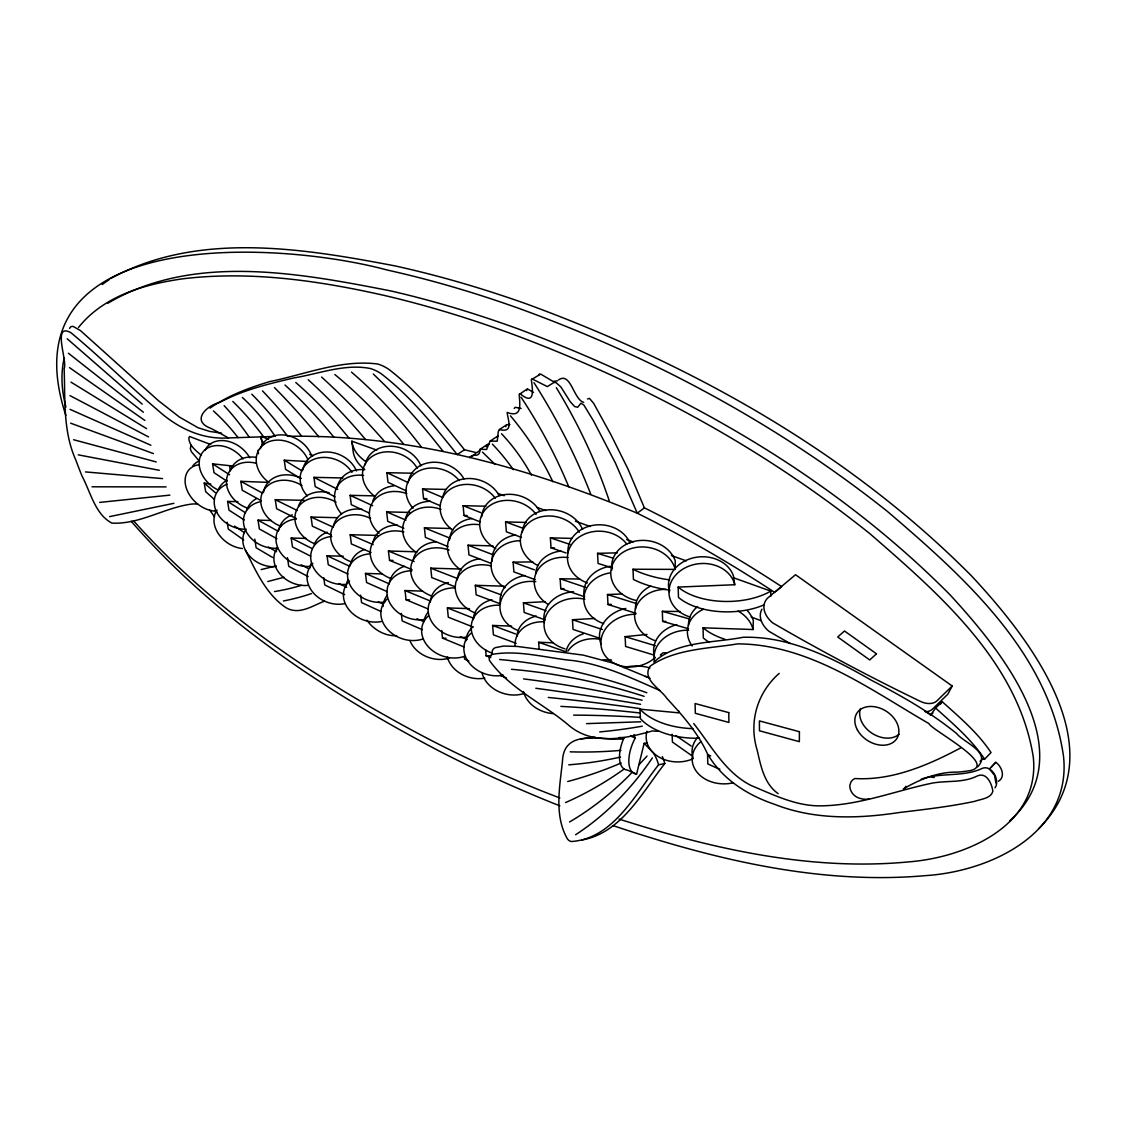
<?xml version="1.0" encoding="UTF-8"?>
<svg xmlns="http://www.w3.org/2000/svg" width="1126" height="1126" viewBox="0 0 1126 1126"><rect width="100%" height="100%" fill="white"/><g stroke="black" fill="none" stroke-linecap="round" stroke-linejoin="round"><path stroke-width="1.5" d="M678.781 711.168L678.711 712.842L639.99 709.155L640.398 718.641A64.646 38.129 -0.7 0 0 696.332 738.262L699.443 738.149M670.054 590.179A86.026 45.687 -1.6 0 1 633.431 579.44L632.995 569.249L675.178 569.376L675.234 560.79A32.513 27.094 5.8 0 0 637.386 540.776A32.513 27.094 5.8 0 0 611.897 570.009M995.919 783.02L994.525 775.251L989.402 768.974L995.806 762.316C1001.493 766.229 1005.94 776.898 998.424 781.247M709.45 642.425A64.815 36.102 -0.1 0 1 703.3 637.963L703.074 627.815L753.012 629.533L753.322 620.567A33.118 26.94 7.7 0 0 747.495 610.827M526.433 390.638L527.686 389.005L533.485 392.453M64.168 358.138C60.494 374.254 61.677 391.201 65.941 407.077M646.957 731.323L646.296 734.532A31.373 24.814 0.8 0 0 660.202 757.728A31.373 24.814 0.8 0 0 692.546 758.98M623.931 738.009A27.32 13.357 -67.2 0 0 627.309 770.043L636.584 774.069L644.156 743.357L647.281 742.766M486.165 446.783L487.375 444.46L489.036 444.404M905.98 786.286L904.136 789.171L903.348 788.946C919.506 779.488 937.902 771.831 956.987 772.112A98.441 73.739 31 0 0 966.094 771.183C1004.139 767.538 931.526 730.267 928.964 723.61C869.511 689.182 809.256 644.297 737.769 643.861C708.507 648.717 675.093 648.646 650.138 666.184C641.299 679.203 660.835 689.126 666.93 698.472C682.384 715.179 697.67 732.505 707.255 753.378C721.442 778.742 747.312 795.111 774.294 804.203C814.07 819.967 857.491 818.855 899.083 812.55C924.474 809.453 949.964 806.652 975.003 801.262C980.999 799.024 990.908 798.644 992.85 791.226C991.809 783.471 986.306 771.099 976.495 776.363C962.744 782.922 947.219 780.515 932.638 783.034C895.437 790.719 859.8 805.329 821.164 805.836C796.518 806.357 773.956 794.998 751.746 785.793C725.383 772.957 711.252 745.623 693.715 723.582M977.678 766.862C991.767 752.069 963.856 742.836 956.607 733.533C930.611 712.392 901.462 695.784 871.763 680.47C832.213 657.865 789.847 635.979 742.991 637.288C713.954 643.03 676.571 640.99 653.896 662.116M457.48 578.539L430.765 568.166L431.737 577.582L454.608 586.576M505.63 426.698L506.714 424.713L509.909 424.516M514.188 408.386L515.3 407.302L521.127 408.471M268.537 439.168L261.148 436.452L261.063 439.098L264.117 444.263M190.97 445.164L190.336 448.838L191.336 451.653L199.471 461.294M69.516 328.412L70.839 326.667L73.021 326.343L80.439 330.58L158.4 400.659L179.484 417.099L198.035 427.725L209.844 431.441L221.653 433.2M952.216 686.015L936.902 700.865A15.159 10.162 26.4 0 1 920.336 701.371L898.281 690.576A1125.817 539.115 22.5 0 1 772.591 622.833A26.292 17.706 22.9 0 1 768.439 597.385L795.533 574.739L952.216 686.015L947.768 694.263L932.483 709.127A15.102 10.162 26.5 0 1 925.276 711.787M662.327 756.63A34.076 28.22 76.9 0 1 664.79 763.541L658.569 764.807C635.205 794.238 613.445 838.588 571.417 841.53A7.164 5.757 75.9 0 1 567.42 838.926C553.964 815.477 559.763 786.793 562.479 761.317C563.577 727.79 602.171 740.697 623.311 738.952M664.79 763.541C642.073 792.577 621.482 832.944 581.875 840.01M925.009 710.999L930.653 715.066L935.593 708.057L942.166 701.653C959.577 717.318 978.001 732.927 991.035 752.548L984.603 759.163L982.055 759.093M940.196 704.468L942.166 701.653M477.269 452.314L479.915 450.287M527.01 389.089L519.185 394.494C519.902 404.966 522.365 418.084 507.136 412.468C508.164 420.828 513.667 433.088 499.367 429.569L498.283 431.554L497.242 441.195L490.106 441.125L486.601 449.471L480.084 449.302C479.648 458.986 473.356 452.596 469.641 457.62L475.454 453.75M557.44 380.799L553.049 381.447L540.649 374.057L531.303 379.715C532.922 390.666 534.892 405.951 520.254 393.861L519.579 393.931M538.777 374.874L539.438 374.015M779.178 673.39C757.319 692.574 748.508 722.076 757.165 750.127C760.796 765.736 764.104 783.809 778.15 793.633M982.097 759.515L980.056 761.275M994.976 787.848C1000.648 780.515 991.246 763.034 980.915 769.002C962.04 777.179 940.646 772.281 921.307 779.136M78.468 327.511C103.423 296.039 144.55 284.188 182.736 278.812C249.761 270.733 317.518 280.444 382.953 295.125A1218.853 593.585 45.2 0 1 510.993 333.577C639.85 381.376 762.415 447.655 869.849 533.654C938.831 593.627 1018.157 661.849 1033.288 757.066C1040.48 825.865 965.39 857.477 908.598 861.897C810.34 871.242 712.111 848.835 619.033 819.066M991.035 767.468L995.806 762.316M587.519 398.928L589.545 398.463L593.683 403.375L611.108 435.072L628.111 469.303L644.396 507.868C691.716 531.247 737.516 557.694 781.641 586.632L775.884 591.446M496.721 437.043L498.354 435.973M632.305 772.028L629.04 775.589A384.698 300.332 89.5 0 1 569.531 821.98M638.85 764.906L647.042 756.039M210.041 408.133C227.874 395.62 249.071 387.766 269.888 381.545C305.188 374.367 341.178 359.321 377.618 363.994A44.294 27.629 58.5 0 1 388.47 369.103C417.985 391.623 441.279 421.068 464.503 449.753L476.903 452.793M930.653 715.066L932.849 712.941M558.51 379.941C570.854 371.298 573.401 399.449 583.704 402.362M1009.684 820.854C1085.323 752.745 1000.155 649.167 950.034 594.824C829.862 473.596 677.275 388.512 518.382 328.975A1215.362 595.077 45.2 0 0 390.426 290.846C298.77 272.942 192.799 252.942 107.772 303.288M1038.89 828.511C1117.428 749.888 1028.601 636.978 971.316 575.696C847.273 450.864 689.633 363.515 525.293 303.499A1234.955 609.293 45.1 0 0 394.733 265.849C302.19 248.156 197.303 231.083 110.629 278.558M644.396 507.868L637.26 513.189C526.869 467.009 408.203 434.115 287.623 436.325A212.378 115.499 57.7 0 0 251.774 394.17M102.213 284.54L109.236 279.558M490.106 441.125L497.425 436.269M480.084 449.302L487.375 444.46M499.367 429.569L506.714 424.713M464.503 449.753L457.226 454.552C433.946 425.783 410.596 396.239 381.024 373.607A44.435 27.573 58.4 0 0 370.158 368.469C344.5 363.515 318.841 373.846 293.759 377.956C268.509 383.896 242.892 390.018 219.88 402.376C206.72 405.402 190.477 420.8 210.731 428.302A322.529 168.421 55.1 0 1 216.966 431.61L228.423 437.93L273.745 436.466M960.928 747.777C928.415 765.103 892.144 780.782 854.944 778.53A16.44 11.71 32.6 0 0 851.087 781.754L849.877 785.146A14.722 10.5 32.6 0 0 851.298 791.536C854.606 798.081 862.558 799.91 869.3 799.066M324.584 601.129C312.507 605.661 299.361 615.275 286.271 607.871C266.271 594.711 255.799 570.84 245.355 550.051M581.115 738.98L595.147 737.164M284.09 577.272L267.763 581.523M109.588 516.623L173.883 503.308M99.651 502.407L169.885 495.13M654.093 655.093L625.592 646.451L625.141 636.64L647.014 634.445M599.736 638.259L573.05 629.434L572.444 619.722L594.598 618.455M545.181 619.877L524.153 612.46L523.421 602.846L545.28 601.678M764.202 604.817A58.763 31.936 -0.8 0 1 678.471 597.399L678.162 587.096L734.729 584.732L733.476 575.991A33.147 27.432 -4.8 0 0 693.123 557.905A33.147 27.432 -4.8 0 0 669.463 591.727M666.353 652.728L662.947 652.869L660.441 654.924L661.314 655.149M636.021 613.332L607.984 604.479L607.477 594.528L622.031 593.979M607.984 604.479L611.207 604.366M586.604 723.624L640.75 721.794M612.544 567.968L598.089 563.45L597.554 553.345L617.372 552.838M228.423 437.93C202.384 439.802 177.809 428.091 158.738 411.004C128.843 385.599 101.129 357.632 70.854 332.663C51.782 322.163 67.743 361.446 64.14 368.596C65.28 399.308 62.831 431.188 75.794 459.985A320.614 184.889 58.1 0 0 82.128 476.312C90.601 492.048 95.077 514.329 111.91 523.111C139.68 524.561 164.452 507.657 191.547 504.082A80.903 43.773 56.7 0 1 197.754 504.11M535.131 579.623L513.892 571.909L513.118 562.155L532.894 561.902M92.022 486.798L166.113 486.896M584.647 596.78L560.776 588.645L560.143 578.792L579.679 579.003M560.776 588.645L564.013 588.687M688.422 628.702L662.665 621.369L662.327 611.319L680.203 611.517M662.665 621.369L665.846 621.411M603.24 659.794L611.446 659.935M406.444 490.964L387.977 482.28L386.894 472.695L412.89 473.23M335.055 496.819L315.196 486.601L313.943 477.354L342.881 477.959M440.393 505.799L423.559 498.593L422.546 488.909L445.84 489.416M369.412 513.118L351.284 504.673L350.116 495.327L374.676 495.876M423.559 498.593L426.867 498.677M296.265 518.509L276.602 508.699L275.265 499.677L304.245 500.352M480.183 521.873L464.011 515.483L463.11 505.687L485.813 506.221M244.272 520.001L228.986 510.134L227.579 501.408L237.882 501.661M403.882 528.333L387.738 521.324L386.64 511.88L409.934 512.443M464.011 515.483L467.163 515.553M331.199 534.892L312.324 526.166L311.072 517.045L337.561 517.707M521.479 537.384L506.362 531.824L505.574 521.929L526.349 522.436M276.94 538.735L259.388 528.981L258.037 520.156L271.338 520.494M447.965 546.589L425.403 537.384L424.403 527.841L450.611 528.502M566.167 553.007L551.036 547.841L550.361 537.848L572.191 538.411M371.101 552.514L351.368 543.928L350.2 534.709L377.618 535.427M310.649 556.16L292.493 546.955L291.198 538.031L306.188 538.439M491.246 563.436L468.937 554.879L468.05 545.223L493.047 545.899M551.036 547.841L554.513 547.94M411.989 569.629L389.526 560.326L388.442 551.008L417.169 551.81M347.906 574.007L328.271 564.773L327.061 555.765L343.289 556.23M389.526 560.326L392.988 560.424M619.216 737.516L624.423 737.657M430.765 568.166L460.238 569.024M387.288 591.685L366.583 582.522L365.457 573.415L382.418 573.922M500.437 603.86L476.171 594.824L475.313 585.309L504.195 586.196M428.373 609.039L406.064 599.75L405.036 590.559L422.588 591.108M406.064 599.75L409.568 599.862M473.089 627.013L448.303 617.203L447.374 607.913L469.486 608.645M516.201 643.368L493.413 634.825L492.597 625.437L511.654 626.112M531.965 378.857L547.32 386.598L553.908 382.516L555.991 382.573L560.832 386.88L570.066 401.447L574.541 406.514L577.694 407.246L580.96 403.221L583.859 405.036L593.641 421.096L615.345 462.899L637.26 513.189C684.65 536.736 730.521 563.324 774.73 592.417M441.716 630.56L442.49 638.132L445.995 638.259M539.101 648.59L538.65 642.27L552.88 642.791M261.387 500.803L242.231 490.246L240.837 481.337L268.678 482.378M485.602 649.674L486.15 655.796L491.133 655.979M503.463 675.389L500.155 675.248L506.559 678.049M300.642 478.536L285.554 469.359L284.245 460.21L306.976 461.477M85.449 471.921L162.58 478.606M227.016 481.224L214.01 472.667L212.561 463.842L232.871 466.023M214.39 499.395L205.678 491.71L204.228 483.082L210.801 484.039M931.413 777.01L934.242 777.517M78.243 454.848L159.273 470.288M73.612 439.731L156.218 461.941M689.788 619.047L662.327 611.319M655.276 645.691L625.141 636.64M613.614 558.313L597.554 553.345M637.091 603.789L607.477 594.528M602.326 629.476L572.444 619.722M569.995 544.435L550.361 537.848M613.29 825.696C713.307 859.166 819.066 885.008 925.248 875.648C989.993 871.608 1071.558 833.578 1063.549 756.63C1048.785 652.151 963.194 576.259 887.218 511.26C776.673 423.418 650.532 355.985 517.904 308.031A1238.516 607.815 45.1 0 0 387.26 270.043C278.615 240.584 3.209 224.384 65.871 415.494M585.731 587.42L560.143 578.792M566.279 651.87L538.65 642.27M546.096 610.771L523.421 602.846M364.486 469.289A89.264 43.618 -5.6 0 1 353.057 450.611L351.903 441.195L376.746 450.09M497.622 493.343L504.237 495.721M537.341 507.559L545.617 510.528M575.414 521.183L590.305 526.518M626.718 539.551L633.347 541.916M671.42 555.54L686.311 560.875M733.434 577.737L770.803 591.122L770.817 596.316M534.414 569.826L513.118 562.155M522.295 528.01L505.574 521.929M501.267 594.88L475.313 585.309M70.628 423.179L153.417 453.595M309.706 454.341L312.986 455.551M751.155 617.02L760.993 620.651M515.455 633.938L492.597 625.437M493.54 554.921L468.05 545.223M210.618 444.474L189.506 436.48L188.886 437.704C188.689 445.516 196.22 450.681 201.385 455.467M559.847 797.968L545.153 792.296A3867.585 2221.373 -77.8 0 1 431.624 740.612C321.895 683.341 216.248 613.628 133.417 520.648M559.833 805.794L553.57 803.359A3997.525 2284.527 -77 0 1 438.844 750.845C325.287 691.265 215.854 618.624 131.137 521.225M480.788 512.611L463.11 505.687M473.863 618.315L447.374 607.913M449.781 538.073L424.403 527.841M486.15 655.796L490.781 657.612M460.309 636.697L467.29 639.484M463.982 646.943L442.49 638.132M414.143 561.55L388.442 551.008M430.456 601.045L405.036 590.559M442.391 497.312L422.546 488.909M423.869 621.651L416.958 618.723M405.951 520.156L386.64 511.88M630.574 736.038L635.261 738.023A27.404 13.287 -67.2 0 0 636.584 774.069M373.156 544.604L350.2 534.709M389.441 583.915L365.457 573.415M422.447 629.701L402.165 620.919L401.306 613.417M659.963 690.548C631.911 678.218 603.775 664.706 573.064 660.582C546.349 658.105 519.016 649.674 492.287 654.361A7.572 5.912 23.4 0 0 489.402 660.343C508.558 687.733 542.479 703.229 567.898 724.567C592.093 745.961 624.663 738.726 652.559 730.915A26.475 20.62 18.1 0 0 658.696 731.126M650.026 678.274L613.909 663.327L583.31 655.121L517.355 646.451L503.688 646.043L495.187 647.675A7.544 5.912 23.4 0 0 492.315 653.643M372.72 505.715L350.116 495.327M70.051 409.371L150.87 445.249M333.085 527.109L311.072 517.045M378.252 601.791L382.868 603.86M380.87 611.432L361.559 602.593L360.63 595.161M710.675 755.926L707.578 754.519L707.79 763.907L715.517 767.439A176.627 102.142 1.3 0 0 719.866 769.199M408.33 482.66L386.894 472.695M349.736 566.308L327.061 555.765M468.852 661.046L464.574 659.062L464.292 656.092M338.799 583.535L346.667 587.265M297.292 510.528L275.265 499.677M344.683 594.641L324.752 584.957L323.753 577.61M337.687 489.374L313.943 477.354M312.296 548.644L291.198 538.031M301.05 564.788L308.383 568.574M308.158 576.596L288.749 566.364L287.468 557.637M262.696 493.216L240.837 481.337M69.967 395.606L148.59 436.93M278.375 531.331L258.037 520.156M276.532 551.67L268.298 547.053M302.049 470.865L284.245 460.21M272.633 557.483L256.137 547.757L254.8 539.129M229.605 474.778L212.561 463.842M245.524 512.823L227.579 501.408M70.98 382.136L146.577 428.654M244.483 532.711L234.574 526.124M644.156 743.357L653.291 752.801A34.216 28.277 77 0 1 658.569 764.807M691.223 746.074L675.783 735.545M691.477 755.433L672.405 742.034L672.152 734.279M243.709 539.945L228.282 529.065L227.171 522.239M69.516 367.639L144.832 420.42M68.419 353.24L143.382 412.243M215.291 492.639L204.228 483.082M935.593 708.057C953.06 723.793 971.527 739.472 984.603 759.163M67.208 338.771L142.2 404.15M373.297 374.015L384.487 384.881A406.57 222.413 55.7 0 1 431.891 437.254L443.109 451.329M482.505 452.159L495.13 464.461M215.108 510.402L217.051 512.358M214.587 516.933L209.774 510.148M311.761 456.269L311.142 454.51A28.178 22.745 31.7 0 0 284.568 435.058A28.178 22.745 31.7 0 0 260.387 448.725M675.178 569.376L674.657 567.434A32.668 27.165 5.9 0 0 642.27 546.94A32.668 27.165 5.9 0 0 611.559 567.237L610.897 570.727A32.668 27.165 5.9 0 0 635.993 600.425M734.729 584.732L734.236 582.775A33.301 27.517 -4.8 0 0 701.568 563.507A33.301 27.517 -4.8 0 0 669.843 585.478L669.111 589.039A33.301 27.517 -4.8 0 0 690.097 617.006M753.012 629.533L752.52 627.576A33.273 27.01 7.8 0 0 738.023 611.066M229.563 465.671L230.267 470.091M257.995 450.33L258.501 453.764M261.148 436.452L262.485 445.46M242.512 548.559A26.954 20.634 35.3 0 1 213.954 520.564L214.095 517.707A26.954 20.634 35.3 0 1 217.022 510.092M309.72 568.236A28.094 22.675 22 0 1 311.649 562.634M344.5 603.691A28.206 22.717 22 0 1 307.004 576.976L307.271 573.979A28.206 22.717 22 0 1 312.859 563.577M383.065 606.52A28.938 23.322 19.1 0 1 387.288 595.204M422.56 639.118A29.065 23.365 19.1 0 1 380.855 612.586L381.193 609.532A29.065 23.365 19.1 0 1 387.245 598.948M492.245 561.015A30.909 25.856 8 0 1 515.609 534.949M504.941 587.659A31.049 25.926 8 0 1 491.189 563.915L491.696 560.565A31.049 25.926 8 0 1 520.043 540.705M449.513 540.03A30.416 25.194 17.4 0 1 471.921 518.551M461.153 570.08A30.543 25.251 17.4 0 1 447.472 546.124L447.909 542.845A30.543 25.251 17.4 0 1 479.127 524.674M405.261 519.565A29.923 24.814 19.3 0 1 430.315 501.253M416.395 552.402A30.05 24.871 19.3 0 1 402.672 528.727L403.052 525.476A30.05 24.871 19.3 0 1 441.026 509.374M584.394 597.216A31.922 26.517 -0.7 0 1 610.292 566.279M603.592 623.579A32.077 26.588 -0.7 0 1 583.944 596.921L584.563 593.486A32.077 26.588 -0.7 0 1 610.362 572.838M372.875 500.817A29.501 24.476 20.9 0 1 393.959 485.869M379.082 533.288A29.628 24.533 20.8 0 1 369.37 512.893L369.722 509.67A29.628 24.533 20.8 0 1 406.852 493.667M337.223 487.586A29.065 24.125 22.5 0 1 364.711 469.711M341.6 513.977A29.192 24.181 22.4 0 1 334.492 496.383L334.802 493.202A29.192 24.181 22.4 0 1 363.642 475.439M302.894 469.88A28.614 23.745 24.1 0 1 327.272 452.005A28.614 23.745 24.1 0 1 356.478 470.95M307.271 495.862A28.741 23.801 24 0 1 300.121 478.466L300.375 475.327A28.741 23.801 24 0 1 322.416 457.466A28.741 23.801 24 0 1 351.988 472.329M635.444 609.222A32.513 26.7 5.9 0 1 650.715 586.097M655.543 640.835A32.654 26.757 6 0 1 634.712 612.53L635.388 609.096A32.654 26.757 6 0 1 666.184 589.348M473.159 619.708A30.318 24.533 15.8 0 1 491.935 599.694M491.71 652.981A30.444 24.589 15.8 0 1 471.217 626.126L471.681 622.931A30.444 24.589 15.8 0 1 499.029 605.197M430.273 602.438A29.839 24.195 17.5 0 1 448.415 582.578M466.248 637.147A29.966 24.251 17.5 0 1 428.176 608.687L428.584 605.521A29.966 24.251 17.5 0 1 455.157 587.899M389.568 582.184A29.389 23.857 19.1 0 1 404.459 566.279M424.657 619.497A29.515 23.913 19.1 0 1 386.978 591.375L387.33 588.251A29.515 23.913 19.1 0 1 411.891 570.741M566.279 650.546A31.317 25.321 9 0 1 583.409 633.769M567.828 651.194A31.458 25.377 9.1 0 1 601.101 639.441M350.172 565.238A28.952 23.519 20.7 0 1 364.585 549.474M384.81 602.03A29.065 23.562 20.7 0 1 347.498 574.246L347.821 571.149A29.065 23.562 20.7 0 1 369.229 553.893M424.136 620.398A29.389 23.646 17.5 0 1 428.19 612.065M463.813 656.571A29.501 23.702 17.5 0 1 421.645 629.715L422.039 626.633A29.501 23.702 17.5 0 1 428.344 615.95M268.678 482.252A28.291 22.787 31.6 0 1 256.193 460.027L256.39 456.931A28.291 22.787 31.6 0 1 279.558 440.139A28.291 22.787 31.6 0 1 307.989 459.802M688.479 625.38A33.118 26.94 7.7 0 1 697.641 606.52M692.152 645.972A33.273 27.01 7.8 0 1 687.564 628.829L688.324 625.38A33.273 27.01 7.8 0 1 703.37 609.321M535.638 573.57A31.415 26.039 10.2 0 1 561.001 551.064M547.954 604.268A31.556 26.109 10.2 0 1 534.315 580.003L534.864 576.639A31.556 26.109 10.2 0 1 568.025 557.539M230.253 470.935A27.714 22.436 28.9 0 1 255.813 457.339M248.621 508.473A27.826 22.478 28.8 0 1 226.425 482.139L226.607 479.113A27.826 22.478 28.8 0 1 256.39 463.321M642.299 726.171A532.753 465.151 32.2 0 1 599.722 731.914M499.606 659.484A427.021 297.348 20.4 0 1 646.831 692.757M511.5 669.294A434.96 301.585 20 0 1 644.171 696.347M523.576 678.894A763.414 482.674 19.3 0 1 642.087 700.203M535.821 688.268A1688.536 841.671 18.2 0 1 640.595 704.299M548.263 697.444A1379.66 741.921 17.6 0 1 639.709 708.55M560.875 706.382A937.128 564.239 17.3 0 1 639.441 712.927M573.655 715.123A832.198 515.187 16.5 0 1 639.793 717.346M620.947 750.352A649.984 517.453 -76.8 0 1 570.164 751.83M620.496 757.066A534.146 426.374 -81.5 0 1 568.771 764.821M621.186 762.964A557.708 435.199 -82.7 0 1 567.715 781.514M624.297 768.931A450.85 351.748 -87.3 0 1 565.59 802.557M652.362 757.925A333.113 261.429 87.4 0 1 575.597 834.746M263.597 492.203A28.15 23.055 24.9 0 1 301.289 478.367M280.965 526.335A28.263 23.111 24.9 0 1 260.739 500.718L260.965 497.636A28.263 23.111 24.9 0 1 302.021 485.63M899.153 734.194A23.576 17.354 32.4 0 1 871.777 733.11A23.576 17.354 32.4 0 1 860.517 708.578M346.048 585.548A28.502 22.999 20.6 0 1 348.061 579.89M381.292 621.538A28.614 23.041 20.5 0 1 343.388 594.486L343.697 591.446A28.614 23.041 20.5 0 1 349.51 580.96M693.278 758.558A31.838 25.011 -0.5 0 1 697.402 737.671M732.688 782.922A31.978 25.068 -0.5 0 1 692.335 756.151L693.067 752.928A31.978 25.068 -0.5 0 1 701.062 741.499M553.007 713.617A30.036 23.857 13.7 0 1 523.534 691.617M523.548 693.658A29.558 23.562 15.2 0 1 482.153 673.193M484.827 678.148A29.149 23.294 16.5 0 1 447.36 657.063M725.003 639.301A65.012 35.962 -0.2 0 1 703.074 627.815M669.731 579.904A86.28 45.49 -1.6 0 1 632.995 569.249M770.803 591.122A58.946 31.809 -0.9 0 1 678.162 587.096M365.753 461.561A89.517 43.407 -5.6 0 1 351.903 441.195M213.433 410.99A122.382 66.884 58.2 0 1 238.05 437.62M224.116 405.613A160.427 86.941 58.2 0 1 249.24 437.17M232.8 401.447A178.964 97.23 57.9 0 1 263.597 436.705M242.371 397.478A125.267 69.756 58.3 0 1 275.18 436.452M262.499 390.891A357.702 186.311 56.8 0 1 301.782 436.409M274.519 387.625A403.192 208.704 56.4 0 1 318.785 436.789M285.005 385.022A297.236 160.962 56.7 0 1 334.028 437.381M295.772 382.502A270.212 148.843 56.8 0 1 349.074 438.253M308.243 379.772A365.683 196.417 56.1 0 1 365.542 439.52M321.586 377.041A468.852 245.201 55.4 0 1 384.529 441.434M334.844 374.508A316.786 176.135 56.1 0 1 403.516 443.996M351.509 372.129A298.503 168.196 56.3 0 1 421.293 446.938M492.372 444.108A136.879 84.929 55.6 0 1 513.343 469.697M501.534 433.749A124.367 78.088 55.8 0 1 531.416 475.102M510.458 415.846A189.928 117.47 56 0 1 552.824 481.717M521.014 397.14A321.628 191.209 56.7 0 1 568.729 486.756M533.977 382.657A389.61 228.212 56.9 0 1 590.686 493.99M556.328 387.682A356.027 213.011 56.9 0 1 609.236 500.788M301.416 585.337A660.244 364.599 66.8 0 1 274.477 591.572M276.081 565.745A1712.027 818.996 76.6 0 1 261.119 569.573M311.522 593.557A678.288 373.888 66.8 0 1 283.386 600.974M790.142 643.509A1122.045 540.213 22.5 0 1 768.917 631.292A26.18 17.706 22.9 0 1 761.964 609.208M544.421 622.945A31.345 25.884 -2.7 0 1 573.57 591.769M565.027 648.843A31.486 25.954 -2.7 0 1 544.139 622.805L544.702 619.427A31.486 25.954 -2.7 0 1 584.844 599.271M500.127 602.494A30.838 25.645 -0.4 0 1 524.927 575.499M517.228 630.152A30.979 25.701 -0.4 0 1 500.028 605.563L500.535 602.227A30.979 25.701 -0.4 0 1 535.793 581.678M457.311 579.876A30.36 24.856 16.7 0 1 479.732 558.806M475.932 613.276A30.486 24.899 16.7 0 1 455.298 586.125L455.749 582.888A30.486 24.899 16.7 0 1 490.908 565.885M413.228 559.721A29.881 24.49 18.5 0 1 435.762 541.888M431.258 595.837A30.008 24.547 18.5 0 1 410.666 568.996L411.06 565.801A30.008 24.547 18.5 0 1 449.049 550.079M600.96 643.903A31.866 26.011 -12.1 0 1 625.803 608.448M654.825 657.865A32.021 26.081 -12.1 0 1 619.033 665.311A32.021 26.081 -12.1 0 1 600.974 640.553L601.608 637.105A32.021 26.081 -12.1 0 1 635.669 614.247M372.861 542.831A29.417 24.125 20.2 0 1 397.225 525.012M390.736 578.454A29.543 24.181 20.2 0 1 370.215 551.923L370.553 548.742A29.543 24.181 20.2 0 1 403.882 531.965M333.366 526.687A28.995 23.773 21.9 0 1 362.009 509.318M351.087 561.818A29.121 23.829 21.9 0 1 330.636 535.582L330.931 532.443A29.121 23.829 21.9 0 1 370.595 518.439M298.418 506.334A28.558 23.421 23.4 0 1 329.228 492.794M315.224 543.957A28.671 23.463 23.4 0 1 294.885 518.03L295.139 514.92A28.671 23.463 23.4 0 1 336.069 502.196M365.162 464.771A29.572 24.8 21.8 0 1 390.905 446.234A29.572 24.8 21.8 0 1 420.941 465.868M375.225 496.636A29.698 24.856 21.8 0 1 362.488 473.652L362.825 470.386A29.698 24.856 21.8 0 1 386.753 451.836A29.698 24.856 21.8 0 1 417.253 468.303M408.611 480.943A30.036 25.208 19.8 0 1 433.214 462.251A30.036 25.208 19.8 0 1 463.996 478.902M413.031 508.248A30.163 25.265 19.8 0 1 406.022 490.021L406.416 486.714A30.163 25.265 19.8 0 1 428.556 468.191A30.163 25.265 19.8 0 1 459.253 480.605M442.659 497.368A30.501 25.56 18.1 0 1 467.923 478.522A30.501 25.56 18.1 0 1 499.114 495.398M452.821 530.163A30.627 25.616 18.1 0 1 440.139 506.644L440.562 503.308A30.627 25.616 18.1 0 1 463.968 484.546A30.627 25.616 18.1 0 1 495.257 498.227M481.731 516.693A30.979 25.926 16.2 0 1 506.236 494.441A30.979 25.926 16.2 0 1 539.804 511.429M495.806 548.672A31.12 25.982 16.3 0 1 479.775 522.788L480.267 519.424A31.12 25.982 16.3 0 1 504.364 500.507A31.12 25.982 16.3 0 1 536.089 514.385M522.225 532.317A31.472 26.278 14.4 0 1 548.826 509.796A31.472 26.278 14.4 0 1 582.55 529.319M537.623 565.379A31.612 26.334 14.4 0 1 520.437 538.58L520.972 535.174A31.612 26.334 14.4 0 1 547.123 516.018A31.612 26.334 14.4 0 1 579.327 532.288M567.926 552.711A31.992 26.883 2.3 0 1 593.585 525.237A31.992 26.883 2.3 0 1 629.983 543.014M587.35 582.916A32.133 26.954 2.4 0 1 567.546 555.639L568.137 552.148A32.133 26.954 2.4 0 1 593.937 531.528A32.133 26.954 2.4 0 1 626.76 544.111M623.551 667.535A31.514 18.452 -2.1 0 1 649.885 667.943M645.282 676.416A31.415 18.523 -2.1 0 1 648.646 677.134M654.994 657.964A32.429 26.362 -3.7 0 1 676.839 624.606M654.445 661.609A32.584 26.433 -3.7 0 1 654.192 654.727L654.896 651.307A32.584 26.433 -3.7 0 1 688.676 630.222M205.031 450.33A27.334 20.845 39.2 0 1 226.157 440.913A27.334 20.845 39.2 0 1 249.733 457.747M218.177 490.007A27.432 20.873 39.2 0 1 199.147 463.729L199.274 460.773A27.432 20.873 39.2 0 1 216.6 445.586A27.432 20.873 39.2 0 1 243.033 458.929M692.94 728.635A64.829 38.017 -0.8 0 1 639.99 709.155M192.574 466.291A26.855 19.649 42.6 0 1 198.458 461.308M215.742 511.12A26.954 19.663 42.6 0 1 185.114 481.59L185.199 478.719A26.954 19.663 42.6 0 1 199.035 464.714M465.826 640.821A29.839 23.97 15.9 0 1 472.821 626.971M502.97 675.276A29.966 24.026 15.9 0 1 463.884 647.225L464.334 644.1A29.966 24.026 15.9 0 1 470.907 633.347M314.168 544.9A28.516 23.182 22.2 0 1 327.37 532.218M345.26 584.38A28.643 23.224 22.2 0 1 310.677 556.666L310.945 553.598A28.643 23.224 22.2 0 1 331.748 536.469M278.755 530.346A28.108 22.83 23.7 0 1 292.267 514.849M310.171 566.35A28.22 22.872 23.6 0 1 275.954 538.974L276.194 535.934A28.22 22.872 23.6 0 1 296.405 518.959M218.782 488.614A27.277 22.154 26.3 0 1 226.945 480.253M244.258 529.206A27.376 22.196 26.3 0 1 214.207 502.421L214.376 499.451A27.376 22.196 26.3 0 1 227.114 484.208M246.946 509.811A27.686 22.492 25 0 1 256.446 498.635M277.249 548.165A27.798 22.534 25 0 1 243.427 521.127L243.624 518.129A27.798 22.534 25 0 1 259.923 501.816M516.862 636.274A30.796 24.856 14.1 0 1 536.3 616.091M515.089 646.141A30.937 24.913 14.1 0 1 515.089 642.862L515.609 639.638A30.937 24.913 14.1 0 1 543.745 621.777M276.109 566.631A27.362 22.056 24.7 0 1 242.794 540.114L242.991 537.172A27.362 22.056 24.7 0 1 246.228 529.192M276.658 550.023A27.671 22.337 23.4 0 1 277.348 547.166M307.595 585.436A27.77 22.379 23.4 0 1 273.885 558.566L274.125 555.597A27.77 22.379 23.4 0 1 277.503 547.546M396.732 635.655A28.108 20.761 36.6 0 1 366.879 620.159M635.261 738.023A27.404 13.371 -67.7 0 1 634.037 734.588M449.443 658.063A28.671 22.984 18 0 1 410.131 641.13M799.418 731.717L799.347 741.654L759.473 730.788L759.417 720.907L799.418 731.717M876.464 653.812L869.736 659.963L837.716 636.992L844.5 630.982L876.464 653.812M728.775 712.617L695.08 703.525L695.333 713.307L728.916 722.456L728.775 712.617M857.407 729.915A23.66 17.369 32.5 0 0 895.55 740.232A23.66 17.369 32.5 0 0 877.618 707.381A23.66 17.369 32.5 0 0 857.407 729.915"/></g></svg>
